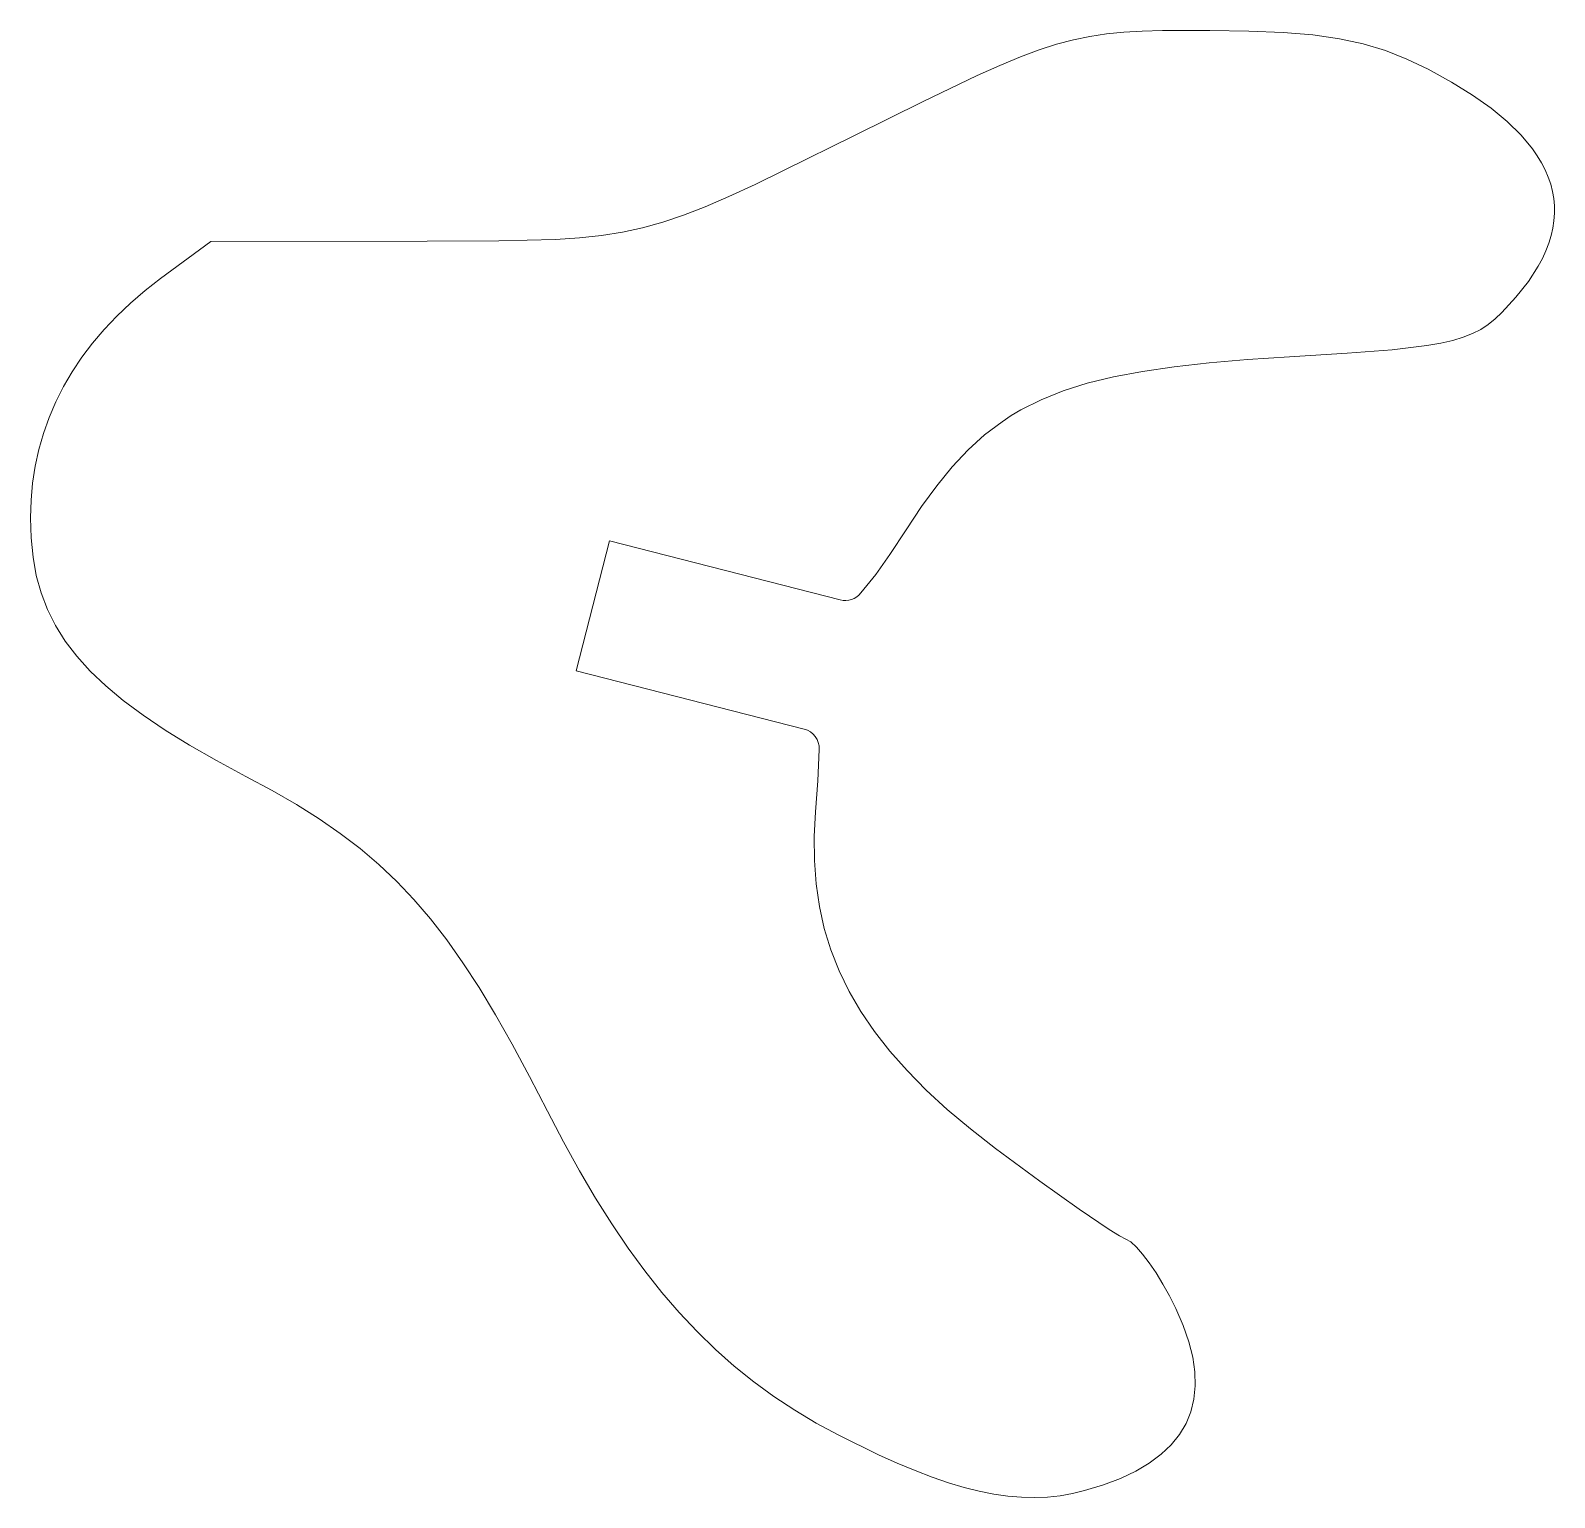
# Model space of a CAD drawing. Header units: millimetres. Extents: x -2345 to 260, y -1914 to 22.
# Drawn here: x -2240.9 to -2150.3, y -494.9 to -407.6 of the extents above; entities that cross this region are included whole.
import ezdxf

# ---------------------------------------------------------------- set-up
doc = ezdxf.new("R2010")
doc.units = ezdxf.units.MM
doc.header["$MEASUREMENT"] = 0
doc.layers.add('layer 1', color=7, linetype='Continuous')

msp = doc.modelspace()

# ---------------------------------------------------------------- linework, layer by layer
at = {"layer": 'layer 1', "lineweight": 9}
msp.add_open_spline([(-2178.2118, -494.5257), (-2178.2118, -494.5257), (-2177.0949, -494.1823), (-2177.0949, -494.1823), (-2177.0949, -494.1823), (-2177.0949, -494.1823), (-2176.0823, -493.7945), (-2176.0823, -493.7945), (-2176.0823, -493.7945), (-2176.0823, -493.7945), (-2175.1726, -493.3617), (-2175.1726, -493.3617), (-2175.1726, -493.3617), (-2175.1726, -493.3617), (-2174.3672, -492.8845), (-2174.3672, -492.8845), (-2174.3672, -492.8845), (-2174.3672, -492.8845), (-2173.6652, -492.3626), (-2173.6652, -492.3626), (-2173.6652, -492.3626), (-2173.6652, -492.3626), (-2173.0666, -491.7963), (-2173.0666, -491.7963), (-2173.0666, -491.7963), (-2173.0666, -491.7963), (-2172.5718, -491.1854), (-2172.5718, -491.1854), (-2172.5718, -491.1854), (-2172.5718, -491.1854), (-2172.1809, -490.5297), (-2172.1809, -490.5297), (-2172.1809, -490.5297), (-2172.1809, -490.5297), (-2171.8938, -489.8297), (-2171.8938, -489.8297), (-2171.8938, -489.8297), (-2171.8938, -489.8297), (-2171.7101, -489.085), (-2171.7101, -489.085), (-2171.7101, -489.085), (-2171.7101, -489.085), (-2171.6303, -488.2959), (-2171.6303, -488.2959), (-2171.6303, -488.2959), (-2171.6303, -488.2959), (-2171.6538, -487.4621), (-2171.6538, -487.4621), (-2171.6538, -487.4621), (-2171.6538, -487.4621), (-2171.7816, -486.584), (-2171.7816, -486.584), (-2171.7816, -486.584), (-2171.7816, -486.584), (-2172.0128, -485.6612), (-2172.0128, -485.6612), (-2172.0128, -485.6612), (-2172.0128, -485.6612), (-2172.3478, -484.6941), (-2172.3478, -484.6941), (-2172.3478, -484.6941), (-2172.3478, -484.6941), (-2172.7863, -483.6826), (-2172.7863, -483.6826), (-2172.7863, -483.6826), (-2172.7863, -483.6826), (-2173.1592, -482.9407), (-2173.1592, -482.9407), (-2173.1592, -482.9407), (-2173.1592, -482.9407), (-2173.5554, -482.2299), (-2173.5554, -482.2299), (-2173.5554, -482.2299), (-2173.5554, -482.2299), (-2173.9639, -481.5666), (-2173.9639, -481.5666), (-2173.9639, -481.5666), (-2173.9639, -481.5666), (-2174.3716, -480.968), (-2174.3716, -480.968), (-2174.3716, -480.968), (-2174.3716, -480.968), (-2174.7665, -480.4509), (-2174.7665, -480.4509), (-2174.7665, -480.4509), (-2174.7665, -480.4509), (-2175.1371, -480.032), (-2175.1371, -480.032), (-2175.1371, -480.032), (-2175.1371, -480.032), (-2175.4701, -479.7286), (-2175.4701, -479.7286), (-2175.4701, -479.7286), (-2175.4701, -479.7286), (-2175.7544, -479.5576), (-2175.7544, -479.5576), (-2175.7544, -479.5576), (-2175.7544, -479.5576), (-2176.1366, -479.3604), (-2176.1366, -479.3604), (-2176.1366, -479.3604), (-2176.1366, -479.3604), (-2176.7503, -478.983), (-2176.7503, -478.983), (-2176.7503, -478.983), (-2176.7503, -478.983), (-2178.5456, -477.7743), (-2178.5456, -477.7743), (-2178.5456, -477.7743), (-2178.5456, -477.7743), (-2180.8861, -476.1091), (-2180.8861, -476.1091), (-2180.8861, -476.1091), (-2180.8861, -476.1091), (-2183.5168, -474.1637), (-2183.5168, -474.1637), (-2183.5168, -474.1637), (-2183.5168, -474.1637), (-2185.0098, -472.9984), (-2185.0098, -472.9984), (-2185.0098, -472.9984), (-2185.0098, -472.9984), (-2186.3827, -471.8404), (-2186.3827, -471.8404), (-2186.3827, -471.8404), (-2186.3827, -471.8404), (-2187.6381, -470.6856), (-2187.6381, -470.6856), (-2187.6381, -470.6856), (-2187.6381, -470.6856), (-2188.7778, -469.5296), (-2188.7778, -469.5296), (-2188.7778, -469.5296), (-2188.7778, -469.5296), (-2189.8044, -468.3683), (-2189.8044, -468.3683), (-2189.8044, -468.3683), (-2189.8044, -468.3683), (-2190.7193, -467.1983), (-2190.7193, -467.1983), (-2190.7193, -467.1983), (-2190.7193, -467.1983), (-2191.5251, -466.0156), (-2191.5251, -466.0156), (-2191.5251, -466.0156), (-2191.5251, -466.0156), (-2192.2239, -464.8152), (-2192.2239, -464.8152), (-2192.2239, -464.8152), (-2192.2239, -464.8152), (-2192.8177, -463.5941), (-2192.8177, -463.5941), (-2192.8177, -463.5941), (-2192.8177, -463.5941), (-2193.3088, -462.3482), (-2193.3088, -462.3482), (-2193.3088, -462.3482), (-2193.3088, -462.3482), (-2193.6994, -461.0728), (-2193.6994, -461.0728), (-2193.6994, -461.0728), (-2193.6994, -461.0728), (-2193.9913, -459.7646), (-2193.9913, -459.7646), (-2193.9913, -459.7646), (-2193.9913, -459.7646), (-2194.1869, -458.4197), (-2194.1869, -458.4197), (-2194.1869, -458.4197), (-2194.1869, -458.4197), (-2194.2884, -457.0333), (-2194.2884, -457.0333), (-2194.2884, -457.0333), (-2194.2884, -457.0333), (-2194.2976, -455.6021), (-2194.2976, -455.6021), (-2194.2976, -455.6021), (-2194.2976, -455.6021), (-2194.2169, -454.1219), (-2194.2169, -454.1219), (-2194.2169, -454.1219), (-2194.2169, -454.1219), (-2194.0779, -452.2858), (-2194.0779, -452.2858), (-2194.0779, -452.2858), (-2194.0779, -452.2858), (-2194.0013, -450.421), (-2194.0013, -450.421), (-2194.0013, -450.421), (-2193.9781, -449.8556), (-2194.3527, -449.3512), (-2194.9009, -449.2111), (-2194.9009, -449.2111), (-2194.9009, -449.2111), (-2208.4506, -445.7438), (-2208.4506, -445.7438), (-2208.4506, -445.7438), (-2208.4506, -445.7438), (-2206.4708, -438.007), (-2206.4708, -438.007), (-2206.4708, -438.007), (-2206.4708, -438.007), (-2192.7514, -441.5174), (-2192.7514, -441.5174), (-2192.7514, -441.5174), (-2192.295, -441.6344), (-2191.8126, -441.4731), (-2191.5183, -441.1045), (-2191.5183, -441.1045), (-2191.5183, -441.1045), (-2190.6418, -440.0072), (-2190.6418, -440.0072), (-2190.6418, -440.0072), (-2190.6418, -440.0072), (-2189.7916, -438.8112), (-2189.7916, -438.8112), (-2189.7916, -438.8112), (-2189.7916, -438.8112), (-2188.8289, -437.3489), (-2188.8289, -437.3489), (-2188.8289, -437.3489), (-2188.8289, -437.3489), (-2187.9125, -435.9701), (-2187.9125, -435.9701), (-2187.9125, -435.9701), (-2187.9125, -435.9701), (-2187.0036, -434.7238), (-2187.0036, -434.7238), (-2187.0036, -434.7238), (-2187.0036, -434.7238), (-2186.0868, -433.6021), (-2186.0868, -433.6021), (-2186.0868, -433.6021), (-2186.0868, -433.6021), (-2185.1448, -432.5978), (-2185.1448, -432.5978), (-2185.1448, -432.5978), (-2185.1448, -432.5978), (-2184.1621, -431.7041), (-2184.1621, -431.7041), (-2184.1621, -431.7041), (-2184.1621, -431.7041), (-2183.1222, -430.9131), (-2183.1222, -430.9131), (-2183.1222, -430.9131), (-2183.1222, -430.9131), (-2182.576, -430.5537), (-2182.576, -430.5537), (-2182.576, -430.5537), (-2182.576, -430.5537), (-2182.0097, -430.2175), (-2182.0097, -430.2175), (-2182.0097, -430.2175), (-2182.0097, -430.2175), (-2180.8074, -429.6105), (-2180.8074, -429.6105), (-2180.8074, -429.6105), (-2180.8074, -429.6105), (-2179.4992, -429.0842), (-2179.4992, -429.0842), (-2179.4992, -429.0842), (-2179.4992, -429.0842), (-2178.0697, -428.6318), (-2178.0697, -428.6318), (-2178.0697, -428.6318), (-2178.0697, -428.6318), (-2176.5023, -428.2456), (-2176.5023, -428.2456), (-2176.5023, -428.2456), (-2176.5023, -428.2456), (-2174.7805, -427.9186), (-2174.7805, -427.9186), (-2174.7805, -427.9186), (-2174.7805, -427.9186), (-2172.8885, -427.6431), (-2172.8885, -427.6431), (-2172.8885, -427.6431), (-2172.8885, -427.6431), (-2170.8101, -427.4119), (-2170.8101, -427.4119), (-2170.8101, -427.4119), (-2170.8101, -427.4119), (-2168.5288, -427.2182), (-2168.5288, -427.2182), (-2168.5288, -427.2182), (-2168.5288, -427.2182), (-2166.0286, -427.0541), (-2166.0286, -427.0541), (-2166.0286, -427.0541), (-2166.0286, -427.0541), (-2162.5921, -426.8424), (-2162.5921, -426.8424), (-2162.5921, -426.8424), (-2162.5921, -426.8424), (-2159.9139, -426.6324), (-2159.9139, -426.6324), (-2159.9139, -426.6324), (-2159.9139, -426.6324), (-2157.865, -426.39), (-2157.865, -426.39), (-2157.865, -426.39), (-2157.865, -426.39), (-2157.036, -426.2459), (-2157.036, -426.2459), (-2157.036, -426.2459), (-2157.036, -426.2459), (-2156.3164, -426.0813), (-2156.3164, -426.0813), (-2156.3164, -426.0813), (-2156.3164, -426.0813), (-2155.6899, -425.8913), (-2155.6899, -425.8913), (-2155.6899, -425.8913), (-2155.6899, -425.8913), (-2155.1404, -425.6724), (-2155.1404, -425.6724), (-2155.1404, -425.6724), (-2155.1404, -425.6724), (-2154.6516, -425.4197), (-2154.6516, -425.4197), (-2154.6516, -425.4197), (-2154.6516, -425.4197), (-2154.2076, -425.1294), (-2154.2076, -425.1294), (-2154.2076, -425.1294), (-2154.2076, -425.1294), (-2153.7923, -424.7967), (-2153.7923, -424.7967), (-2153.7923, -424.7967), (-2153.7923, -424.7967), (-2153.3898, -424.4182), (-2153.3898, -424.4182), (-2153.3898, -424.4182), (-2153.3898, -424.4182), (-2152.5576, -423.5053), (-2152.5576, -423.5053), (-2152.5576, -423.5053), (-2152.5576, -423.5053), (-2151.8221, -422.5729), (-2151.8221, -422.5729), (-2151.8221, -422.5729), (-2151.8221, -422.5729), (-2151.2279, -421.6513), (-2151.2279, -421.6513), (-2151.2279, -421.6513), (-2151.2279, -421.6513), (-2150.9839, -421.1949), (-2150.9839, -421.1949), (-2150.9839, -421.1949), (-2150.9839, -421.1949), (-2150.7755, -420.7409), (-2150.7755, -420.7409), (-2150.7755, -420.7409), (-2150.7755, -420.7409), (-2150.6026, -420.29), (-2150.6026, -420.29), (-2150.6026, -420.29), (-2150.6026, -420.29), (-2150.4648, -419.8416), (-2150.4648, -419.8416), (-2150.4648, -419.8416), (-2150.4648, -419.8416), (-2150.3626, -419.3964), (-2150.3626, -419.3964), (-2150.3626, -419.3964), (-2150.3626, -419.3964), (-2150.2959, -418.9535), (-2150.2959, -418.9535), (-2150.2959, -418.9535), (-2150.2959, -418.9535), (-2150.2647, -418.5139), (-2150.2647, -418.5139), (-2150.2647, -418.5139), (-2150.2647, -418.5139), (-2150.2687, -418.0766), (-2150.2687, -418.0766), (-2150.2687, -418.0766), (-2150.2687, -418.0766), (-2150.3083, -417.6426), (-2150.3083, -417.6426), (-2150.3083, -417.6426), (-2150.3083, -417.6426), (-2150.3829, -417.2113), (-2150.3829, -417.2113), (-2150.3829, -417.2113), (-2150.3829, -417.2113), (-2150.4935, -416.7828), (-2150.4935, -416.7828), (-2150.4935, -416.7828), (-2150.4935, -416.7828), (-2150.6389, -416.3571), (-2150.6389, -416.3571), (-2150.6389, -416.3571), (-2150.6389, -416.3571), (-2150.8202, -415.9343), (-2150.8202, -415.9343), (-2150.8202, -415.9343), (-2150.8202, -415.9343), (-2151.0366, -415.5146), (-2151.0366, -415.5146), (-2151.0366, -415.5146), (-2151.0366, -415.5146), (-2151.2886, -415.0977), (-2151.2886, -415.0977), (-2151.2886, -415.0977), (-2151.2886, -415.0977), (-2151.5757, -414.6836), (-2151.5757, -414.6836), (-2151.5757, -414.6836), (-2151.5757, -414.6836), (-2152.2565, -413.8642), (-2152.2565, -413.8642), (-2152.2565, -413.8642), (-2152.2565, -413.8642), (-2153.0787, -413.0564), (-2153.0787, -413.0564), (-2153.0787, -413.0564), (-2153.0787, -413.0564), (-2154.0423, -412.2601), (-2154.0423, -412.2601), (-2154.0423, -412.2601), (-2154.0423, -412.2601), (-2155.1472, -411.4763), (-2155.1472, -411.4763), (-2155.1472, -411.4763), (-2155.1472, -411.4763), (-2156.3939, -410.704), (-2156.3939, -410.704), (-2156.3939, -410.704), (-2156.3939, -410.704), (-2157.7815, -409.9437), (-2157.7815, -409.9437), (-2157.7815, -409.9437), (-2157.7815, -409.9437), (-2159.0557, -409.3331), (-2159.0557, -409.3331), (-2159.0557, -409.3331), (-2159.0557, -409.3331), (-2160.3264, -408.8328), (-2160.3264, -408.8328), (-2160.3264, -408.8328), (-2160.3264, -408.8328), (-2161.6449, -408.4339), (-2161.6449, -408.4339), (-2161.6449, -408.4339), (-2161.6449, -408.4339), (-2163.0633, -408.1268), (-2163.0633, -408.1268), (-2163.0633, -408.1268), (-2163.0633, -408.1268), (-2164.6338, -407.9024), (-2164.6338, -407.9024), (-2164.6338, -407.9024), (-2164.6338, -407.9024), (-2166.4076, -407.7514), (-2166.4076, -407.7514), (-2166.4076, -407.7514), (-2166.4076, -407.7514), (-2168.4373, -407.6652), (-2168.4373, -407.6652), (-2168.4373, -407.6652), (-2168.4373, -407.6652), (-2170.7745, -407.6332), (-2170.7745, -407.6332), (-2170.7745, -407.6332), (-2170.7745, -407.6332), (-2173.5833, -407.6436), (-2173.5833, -407.6436), (-2173.5833, -407.6436), (-2173.5833, -407.6436), (-2174.7829, -407.676), (-2174.7829, -407.676), (-2174.7829, -407.676), (-2174.7829, -407.676), (-2175.8838, -407.7383), (-2175.8838, -407.7383), (-2175.8838, -407.7383), (-2175.8838, -407.7383), (-2176.9148, -407.8381), (-2176.9148, -407.8381), (-2176.9148, -407.8381), (-2176.9148, -407.8381), (-2177.9055, -407.9846), (-2177.9055, -407.9846), (-2177.9055, -407.9846), (-2177.9055, -407.9846), (-2178.8843, -408.1859), (-2178.8843, -408.1859), (-2178.8843, -408.1859), (-2178.8843, -408.1859), (-2179.8794, -408.4514), (-2179.8794, -408.4514), (-2179.8794, -408.4514), (-2179.8794, -408.4514), (-2180.9204, -408.7885), (-2180.9204, -408.7885), (-2180.9204, -408.7885), (-2180.9204, -408.7885), (-2182.0361, -409.2066), (-2182.0361, -409.2066), (-2182.0361, -409.2066), (-2182.0361, -409.2066), (-2183.2548, -409.7137), (-2183.2548, -409.7137), (-2183.2548, -409.7137), (-2183.2548, -409.7137), (-2184.6057, -410.3183), (-2184.6057, -410.3183), (-2184.6057, -410.3183), (-2184.6057, -410.3183), (-2187.8182, -411.8548), (-2187.8182, -411.8548), (-2187.8182, -411.8548), (-2187.8182, -411.8548), (-2191.9048, -413.8846), (-2191.9048, -413.8846), (-2191.9048, -413.8846), (-2191.9048, -413.8846), (-2196.0753, -415.9558), (-2196.0753, -415.9558), (-2196.0753, -415.9558), (-2196.0753, -415.9558), (-2197.812, -416.794), (-2197.812, -416.794), (-2197.812, -416.794), (-2197.812, -416.794), (-2199.3661, -417.5128), (-2199.3661, -417.5128), (-2199.3661, -417.5128), (-2199.3661, -417.5128), (-2200.7749, -418.1213), (-2200.7749, -418.1213), (-2200.7749, -418.1213), (-2200.7749, -418.1213), (-2202.0755, -418.6285), (-2202.0755, -418.6285), (-2202.0755, -418.6285), (-2202.0755, -418.6285), (-2203.3054, -419.0442), (-2203.3054, -419.0442), (-2203.3054, -419.0442), (-2203.3054, -419.0442), (-2204.5013, -419.3772), (-2204.5013, -419.3772), (-2204.5013, -419.3772), (-2204.5013, -419.3772), (-2205.7009, -419.6363), (-2205.7009, -419.6363), (-2205.7009, -419.6363), (-2205.7009, -419.6363), (-2206.9412, -419.8316), (-2206.9412, -419.8316), (-2206.9412, -419.8316), (-2206.9412, -419.8316), (-2208.2597, -419.9722), (-2208.2597, -419.9722), (-2208.2597, -419.9722), (-2208.2597, -419.9722), (-2209.6933, -420.0668), (-2209.6933, -420.0668), (-2209.6933, -420.0668), (-2209.6933, -420.0668), (-2213.0551, -420.1551), (-2213.0551, -420.1551), (-2213.0551, -420.1551), (-2213.0551, -420.1551), (-2217.3254, -420.171), (-2217.3254, -420.171), (-2217.3254, -420.171), (-2217.3254, -420.171), (-2230.1875, -420.1818), (-2230.1875, -420.1818), (-2230.1875, -420.1818), (-2230.1875, -420.1818), (-2233.1732, -422.392), (-2233.1732, -422.392), (-2233.1732, -422.392), (-2233.1732, -422.392), (-2234.0984, -423.1108), (-2234.0984, -423.1108), (-2234.0984, -423.1108), (-2234.0984, -423.1108), (-2234.9661, -423.8555), (-2234.9661, -423.8555), (-2234.9661, -423.8555), (-2234.9661, -423.8555), (-2235.7763, -424.625), (-2235.7763, -424.625), (-2235.7763, -424.625), (-2235.7763, -424.625), (-2236.5287, -425.4189), (-2236.5287, -425.4189), (-2236.5287, -425.4189), (-2236.5287, -425.4189), (-2237.2223, -426.2367), (-2237.2223, -426.2367), (-2237.2223, -426.2367), (-2237.2223, -426.2367), (-2237.8576, -427.0776), (-2237.8576, -427.0776), (-2237.8576, -427.0776), (-2237.8576, -427.0776), (-2238.4338, -427.9414), (-2238.4338, -427.9414), (-2238.4338, -427.9414), (-2238.4338, -427.9414), (-2238.9509, -428.8271), (-2238.9509, -428.8271), (-2238.9509, -428.8271), (-2238.9509, -428.8271), (-2239.4081, -429.7339), (-2239.4081, -429.7339), (-2239.4081, -429.7339), (-2239.4081, -429.7339), (-2239.8059, -430.6619), (-2239.8059, -430.6619), (-2239.8059, -430.6619), (-2239.8059, -430.6619), (-2240.1429, -431.6099), (-2240.1429, -431.6099), (-2240.1429, -431.6099), (-2240.1429, -431.6099), (-2240.4196, -432.5779), (-2240.4196, -432.5779), (-2240.4196, -432.5779), (-2240.4196, -432.5779), (-2240.6352, -433.5646), (-2240.6352, -433.5646), (-2240.6352, -433.5646), (-2240.6352, -433.5646), (-2240.7898, -434.5697), (-2240.7898, -434.5697), (-2240.7898, -434.5697), (-2240.7898, -434.5697), (-2240.8824, -435.5927), (-2240.8824, -435.5927), (-2240.8824, -435.5927), (-2240.8824, -435.5927), (-2240.9136, -436.6333), (-2240.9136, -436.6333), (-2240.9136, -436.6333), (-2240.9136, -436.6333), (-2240.8768, -437.8353), (-2240.8768, -437.8353), (-2240.8768, -437.8353), (-2240.8768, -437.8353), (-2240.763, -438.9757), (-2240.763, -438.9757), (-2240.763, -438.9757), (-2240.763, -438.9757), (-2240.567, -440.0607), (-2240.567, -440.0607), (-2240.567, -440.0607), (-2240.567, -440.0607), (-2240.283, -441.0965), (-2240.283, -441.0965), (-2240.283, -441.0965), (-2240.283, -441.0965), (-2239.9061, -442.0892), (-2239.9061, -442.0892), (-2239.9061, -442.0892), (-2239.9061, -442.0892), (-2239.4309, -443.046), (-2239.4309, -443.046), (-2239.4309, -443.046), (-2239.4309, -443.046), (-2238.8519, -443.9728), (-2238.8519, -443.9728), (-2238.8519, -443.9728), (-2238.8519, -443.9728), (-2238.1639, -444.8765), (-2238.1639, -444.8765), (-2238.1639, -444.8765), (-2238.1639, -444.8765), (-2237.3616, -445.7625), (-2237.3616, -445.7625), (-2237.3616, -445.7625), (-2237.3616, -445.7625), (-2236.44, -446.6378), (-2236.44, -446.6378), (-2236.44, -446.6378), (-2236.44, -446.6378), (-2235.3934, -447.5088), (-2235.3934, -447.5088), (-2235.3934, -447.5088), (-2235.3934, -447.5088), (-2234.2162, -448.3821), (-2234.2162, -448.3821), (-2234.2162, -448.3821), (-2234.2162, -448.3821), (-2232.9036, -449.2634), (-2232.9036, -449.2634), (-2232.9036, -449.2634), (-2232.9036, -449.2634), (-2231.4501, -450.1598), (-2231.4501, -450.1598), (-2231.4501, -450.1598), (-2231.4501, -450.1598), (-2229.8505, -451.0775), (-2229.8505, -451.0775), (-2229.8505, -451.0775), (-2229.8505, -451.0775), (-2228.099, -452.0223), (-2228.099, -452.0223), (-2228.099, -452.0223), (-2228.099, -452.0223), (-2226.5445, -452.864), (-2226.5445, -452.864), (-2226.5445, -452.864), (-2226.5445, -452.864), (-2225.0994, -453.7026), (-2225.0994, -453.7026), (-2225.0994, -453.7026), (-2225.0994, -453.7026), (-2223.7525, -454.5491), (-2223.7525, -454.5491), (-2223.7525, -454.5491), (-2223.7525, -454.5491), (-2222.493, -455.4173), (-2222.493, -455.4173), (-2222.493, -455.4173), (-2222.493, -455.4173), (-2221.3098, -456.3185), (-2221.3098, -456.3185), (-2221.3098, -456.3185), (-2221.3098, -456.3185), (-2220.1921, -457.2657), (-2220.1921, -457.2657), (-2220.1921, -457.2657), (-2220.1921, -457.2657), (-2219.1284, -458.2704), (-2219.1284, -458.2704), (-2219.1284, -458.2704), (-2219.1284, -458.2704), (-2218.1077, -459.3454), (-2218.1077, -459.3454), (-2218.1077, -459.3454), (-2218.1077, -459.3454), (-2217.119, -460.503), (-2217.119, -460.503), (-2217.119, -460.503), (-2217.119, -460.503), (-2216.151, -461.7556), (-2216.151, -461.7556), (-2216.151, -461.7556), (-2216.151, -461.7556), (-2215.1931, -463.1153), (-2215.1931, -463.1153), (-2215.1931, -463.1153), (-2215.1931, -463.1153), (-2214.2339, -464.5944), (-2214.2339, -464.5944), (-2214.2339, -464.5944), (-2214.2339, -464.5944), (-2213.2624, -466.2052), (-2213.2624, -466.2052), (-2213.2624, -466.2052), (-2213.2624, -466.2052), (-2212.2677, -467.9602), (-2212.2677, -467.9602), (-2212.2677, -467.9602), (-2212.2677, -467.9602), (-2211.2382, -469.8718), (-2211.2382, -469.8718), (-2211.2382, -469.8718), (-2211.2382, -469.8718), (-2210.1633, -471.9518), (-2210.1633, -471.9518), (-2210.1633, -471.9518), (-2210.1633, -471.9518), (-2209.2137, -473.7707), (-2209.2137, -473.7707), (-2209.2137, -473.7707), (-2209.2137, -473.7707), (-2208.2621, -475.4902), (-2208.2621, -475.4902), (-2208.2621, -475.4902), (-2208.2621, -475.4902), (-2207.3053, -477.1142), (-2207.3053, -477.1142), (-2207.3053, -477.1142), (-2207.3053, -477.1142), (-2206.3394, -478.6464), (-2206.3394, -478.6464), (-2206.3394, -478.6464), (-2206.3394, -478.6464), (-2205.3619, -480.0903), (-2205.3619, -480.0903), (-2205.3619, -480.0903), (-2205.3619, -480.0903), (-2204.3684, -481.45), (-2204.3684, -481.45), (-2204.3684, -481.45), (-2204.3684, -481.45), (-2203.3565, -482.729), (-2203.3565, -482.729), (-2203.3565, -482.729), (-2203.3565, -482.729), (-2202.3219, -483.931), (-2202.3219, -483.931), (-2202.3219, -483.931), (-2202.3219, -483.931), (-2201.2621, -485.0598), (-2201.2621, -485.0598), (-2201.2621, -485.0598), (-2201.2621, -485.0598), (-2200.1731, -486.1196), (-2200.1731, -486.1196), (-2200.1731, -486.1196), (-2200.1731, -486.1196), (-2199.0518, -487.1135), (-2199.0518, -487.1135), (-2199.0518, -487.1135), (-2199.0518, -487.1135), (-2197.8946, -488.0459), (-2197.8946, -488.0459), (-2197.8946, -488.0459), (-2197.8946, -488.0459), (-2196.6987, -488.9201), (-2196.6987, -488.9201), (-2196.6987, -488.9201), (-2196.6987, -488.9201), (-2195.46, -489.7399), (-2195.46, -489.7399), (-2195.46, -489.7399), (-2195.46, -489.7399), (-2194.1754, -490.5093), (-2194.1754, -490.5093), (-2194.1754, -490.5093), (-2194.1754, -490.5093), (-2192.8416, -491.2317), (-2192.8416, -491.2317), (-2192.8416, -491.2317), (-2192.8416, -491.2317), (-2190.4681, -492.3965), (-2190.4681, -492.3965), (-2190.4681, -492.3965), (-2190.4681, -492.3965), (-2189.36, -492.8937), (-2189.36, -492.8937), (-2189.36, -492.8937), (-2189.36, -492.8937), (-2188.3006, -493.3349), (-2188.3006, -493.3349), (-2188.3006, -493.3349), (-2188.3006, -493.3349), (-2187.2863, -493.7211), (-2187.2863, -493.7211), (-2187.2863, -493.7211), (-2187.2863, -493.7211), (-2186.314, -494.0525), (-2186.314, -494.0525), (-2186.314, -494.0525), (-2186.314, -494.0525), (-2185.3808, -494.33), (-2185.3808, -494.33), (-2185.3808, -494.33), (-2185.3808, -494.33), (-2184.4831, -494.5548), (-2184.4831, -494.5548), (-2184.4831, -494.5548), (-2184.4831, -494.5548), (-2183.6182, -494.7269), (-2183.6182, -494.7269), (-2183.6182, -494.7269), (-2183.6182, -494.7269), (-2182.7828, -494.8475), (-2182.7828, -494.8475), (-2182.7828, -494.8475), (-2182.7828, -494.8475), (-2181.9738, -494.917), (-2181.9738, -494.917), (-2181.9738, -494.917), (-2181.9738, -494.917), (-2181.1875, -494.9366), (-2181.1875, -494.9366), (-2181.1875, -494.9366), (-2181.1875, -494.9366), (-2180.4216, -494.9062), (-2180.4216, -494.9062), (-2180.4216, -494.9062), (-2180.4216, -494.9062), (-2179.6721, -494.8272), (-2179.6721, -494.8272), (-2179.6721, -494.8272), (-2179.6721, -494.8272), (-2178.9366, -494.7002), (-2178.9366, -494.7002), (-2178.9366, -494.7002), (-2178.9366, -494.7002), (-2178.2118, -494.5257), (-2178.2118, -494.5257)], degree=3, knots=[0, 0, 0, 0, 0.0044643, 0.0044643, 0.0044643, 0.0044643, 0.0089286, 0.0089286, 0.0089286, 0.0089286, 0.0133929, 0.0133929, 0.0133929, 0.0133929, 0.0178571, 0.0178571, 0.0178571, 0.0178571, 0.0223214, 0.0223214, 0.0223214, 0.0223214, 0.0267857, 0.0267857, 0.0267857, 0.0267857, 0.03125, 0.03125, 0.03125, 0.03125, 0.0357143, 0.0357143, 0.0357143, 0.0357143, 0.0401786, 0.0401786, 0.0401786, 0.0401786, 0.0446429, 0.0446429, 0.0446429, 0.0446429, 0.0491071, 0.0491071, 0.0491071, 0.0491071, 0.0535714, 0.0535714, 0.0535714, 0.0535714, 0.0580357, 0.0580357, 0.0580357, 0.0580357, 0.0625, 0.0625, 0.0625, 0.0625, 0.0669643, 0.0669643, 0.0669643, 0.0669643, 0.0714286, 0.0714286, 0.0714286, 0.0714286, 0.0758929, 0.0758929, 0.0758929, 0.0758929, 0.0803571, 0.0803571, 0.0803571, 0.0803571, 0.0848214, 0.0848214, 0.0848214, 0.0848214, 0.0892857, 0.0892857, 0.0892857, 0.0892857, 0.09375, 0.09375, 0.09375, 0.09375, 0.0982143, 0.0982143, 0.0982143, 0.0982143, 0.1026786, 0.1026786, 0.1026786, 0.1026786, 0.1071429, 0.1071429, 0.1071429, 0.1071429, 0.1116071, 0.1116071, 0.1116071, 0.1116071, 0.1160714, 0.1160714, 0.1160714, 0.1160714, 0.1205357, 0.1205357, 0.1205357, 0.1205357, 0.125, 0.125, 0.125, 0.125, 0.1294643, 0.1294643, 0.1294643, 0.1294643, 0.1339286, 0.1339286, 0.1339286, 0.1339286, 0.1383929, 0.1383929, 0.1383929, 0.1383929, 0.1428571, 0.1428571, 0.1428571, 0.1428571, 0.1473214, 0.1473214, 0.1473214, 0.1473214, 0.1517857, 0.1517857, 0.1517857, 0.1517857, 0.15625, 0.15625, 0.15625, 0.15625, 0.1607143, 0.1607143, 0.1607143, 0.1607143, 0.1651786, 0.1651786, 0.1651786, 0.1651786, 0.1696429, 0.1696429, 0.1696429, 0.1696429, 0.1741071, 0.1741071, 0.1741071, 0.1741071, 0.1785714, 0.1785714, 0.1785714, 0.1785714, 0.1830357, 0.1830357, 0.1830357, 0.1830357, 0.1875, 0.1875, 0.1875, 0.1875, 0.1919643, 0.1919643, 0.1919643, 0.1919643, 0.1964286, 0.1964286, 0.1964286, 0.1964286, 0.2008929, 0.2008929, 0.2008929, 0.2008929, 0.2053571, 0.2053571, 0.2053571, 0.2053571, 0.2098214, 0.2098214, 0.2098214, 0.2098214, 0.2142857, 0.2142857, 0.2142857, 0.2142857, 0.21875, 0.21875, 0.21875, 0.21875, 0.2232143, 0.2232143, 0.2232143, 0.2232143, 0.2276786, 0.2276786, 0.2276786, 0.2276786, 0.2321429, 0.2321429, 0.2321429, 0.2321429, 0.2366071, 0.2366071, 0.2366071, 0.2366071, 0.2410714, 0.2410714, 0.2410714, 0.2410714, 0.2455357, 0.2455357, 0.2455357, 0.2455357, 0.25, 0.25, 0.25, 0.25, 0.2544643, 0.2544643, 0.2544643, 0.2544643, 0.2589286, 0.2589286, 0.2589286, 0.2589286, 0.2633929, 0.2633929, 0.2633929, 0.2633929, 0.2678571, 0.2678571, 0.2678571, 0.2678571, 0.2723214, 0.2723214, 0.2723214, 0.2723214, 0.2767857, 0.2767857, 0.2767857, 0.2767857, 0.28125, 0.28125, 0.28125, 0.28125, 0.2857143, 0.2857143, 0.2857143, 0.2857143, 0.2901786, 0.2901786, 0.2901786, 0.2901786, 0.2946429, 0.2946429, 0.2946429, 0.2946429, 0.2991071, 0.2991071, 0.2991071, 0.2991071, 0.3035714, 0.3035714, 0.3035714, 0.3035714, 0.3080357, 0.3080357, 0.3080357, 0.3080357, 0.3125, 0.3125, 0.3125, 0.3125, 0.3169643, 0.3169643, 0.3169643, 0.3169643, 0.3214286, 0.3214286, 0.3214286, 0.3214286, 0.3258929, 0.3258929, 0.3258929, 0.3258929, 0.3303571, 0.3303571, 0.3303571, 0.3303571, 0.3348214, 0.3348214, 0.3348214, 0.3348214, 0.3392857, 0.3392857, 0.3392857, 0.3392857, 0.34375, 0.34375, 0.34375, 0.34375, 0.3482143, 0.3482143, 0.3482143, 0.3482143, 0.3526786, 0.3526786, 0.3526786, 0.3526786, 0.3571429, 0.3571429, 0.3571429, 0.3571429, 0.3616071, 0.3616071, 0.3616071, 0.3616071, 0.3660714, 0.3660714, 0.3660714, 0.3660714, 0.3705357, 0.3705357, 0.3705357, 0.3705357, 0.375, 0.375, 0.375, 0.375, 0.3794643, 0.3794643, 0.3794643, 0.3794643, 0.3839286, 0.3839286, 0.3839286, 0.3839286, 0.3883929, 0.3883929, 0.3883929, 0.3883929, 0.3928571, 0.3928571, 0.3928571, 0.3928571, 0.3973214, 0.3973214, 0.3973214, 0.3973214, 0.4017857, 0.4017857, 0.4017857, 0.4017857, 0.40625, 0.40625, 0.40625, 0.40625, 0.4107143, 0.4107143, 0.4107143, 0.4107143, 0.4151786, 0.4151786, 0.4151786, 0.4151786, 0.4196429, 0.4196429, 0.4196429, 0.4196429, 0.4241071, 0.4241071, 0.4241071, 0.4241071, 0.4285714, 0.4285714, 0.4285714, 0.4285714, 0.4330357, 0.4330357, 0.4330357, 0.4330357, 0.4375, 0.4375, 0.4375, 0.4375, 0.4419643, 0.4419643, 0.4419643, 0.4419643, 0.4464286, 0.4464286, 0.4464286, 0.4464286, 0.4508929, 0.4508929, 0.4508929, 0.4508929, 0.4553571, 0.4553571, 0.4553571, 0.4553571, 0.4598214, 0.4598214, 0.4598214, 0.4598214, 0.4642857, 0.4642857, 0.4642857, 0.4642857, 0.46875, 0.46875, 0.46875, 0.46875, 0.4732143, 0.4732143, 0.4732143, 0.4732143, 0.4776786, 0.4776786, 0.4776786, 0.4776786, 0.4821429, 0.4821429, 0.4821429, 0.4821429, 0.4866071, 0.4866071, 0.4866071, 0.4866071, 0.4910714, 0.4910714, 0.4910714, 0.4910714, 0.4955357, 0.4955357, 0.4955357, 0.4955357, 0.5, 0.5, 0.5, 0.5, 0.5044643, 0.5044643, 0.5044643, 0.5044643, 0.5089286, 0.5089286, 0.5089286, 0.5089286, 0.5133929, 0.5133929, 0.5133929, 0.5133929, 0.5178571, 0.5178571, 0.5178571, 0.5178571, 0.5223214, 0.5223214, 0.5223214, 0.5223214, 0.5267857, 0.5267857, 0.5267857, 0.5267857, 0.53125, 0.53125, 0.53125, 0.53125, 0.5357143, 0.5357143, 0.5357143, 0.5357143, 0.5401786, 0.5401786, 0.5401786, 0.5401786, 0.5446429, 0.5446429, 0.5446429, 0.5446429, 0.5491071, 0.5491071, 0.5491071, 0.5491071, 0.5535714, 0.5535714, 0.5535714, 0.5535714, 0.5580357, 0.5580357, 0.5580357, 0.5580357, 0.5625, 0.5625, 0.5625, 0.5625, 0.5669643, 0.5669643, 0.5669643, 0.5669643, 0.5714286, 0.5714286, 0.5714286, 0.5714286, 0.5758929, 0.5758929, 0.5758929, 0.5758929, 0.5803571, 0.5803571, 0.5803571, 0.5803571, 0.5848214, 0.5848214, 0.5848214, 0.5848214, 0.5892857, 0.5892857, 0.5892857, 0.5892857, 0.59375, 0.59375, 0.59375, 0.59375, 0.5982143, 0.5982143, 0.5982143, 0.5982143, 0.6026786, 0.6026786, 0.6026786, 0.6026786, 0.6071429, 0.6071429, 0.6071429, 0.6071429, 0.6116071, 0.6116071, 0.6116071, 0.6116071, 0.6160714, 0.6160714, 0.6160714, 0.6160714, 0.6205357, 0.6205357, 0.6205357, 0.6205357, 0.625, 0.625, 0.625, 0.625, 0.6294643, 0.6294643, 0.6294643, 0.6294643, 0.6339286, 0.6339286, 0.6339286, 0.6339286, 0.6383929, 0.6383929, 0.6383929, 0.6383929, 0.6428571, 0.6428571, 0.6428571, 0.6428571, 0.6473214, 0.6473214, 0.6473214, 0.6473214, 0.6517857, 0.6517857, 0.6517857, 0.6517857, 0.65625, 0.65625, 0.65625, 0.65625, 0.6607143, 0.6607143, 0.6607143, 0.6607143, 0.6651786, 0.6651786, 0.6651786, 0.6651786, 0.6696429, 0.6696429, 0.6696429, 0.6696429, 0.6741071, 0.6741071, 0.6741071, 0.6741071, 0.6785714, 0.6785714, 0.6785714, 0.6785714, 0.6830357, 0.6830357, 0.6830357, 0.6830357, 0.6875, 0.6875, 0.6875, 0.6875, 0.6919643, 0.6919643, 0.6919643, 0.6919643, 0.6964286, 0.6964286, 0.6964286, 0.6964286, 0.7008929, 0.7008929, 0.7008929, 0.7008929, 0.7053571, 0.7053571, 0.7053571, 0.7053571, 0.7098214, 0.7098214, 0.7098214, 0.7098214, 0.7142857, 0.7142857, 0.7142857, 0.7142857, 0.71875, 0.71875, 0.71875, 0.71875, 0.7232143, 0.7232143, 0.7232143, 0.7232143, 0.7276786, 0.7276786, 0.7276786, 0.7276786, 0.7321429, 0.7321429, 0.7321429, 0.7321429, 0.7366071, 0.7366071, 0.7366071, 0.7366071, 0.7410714, 0.7410714, 0.7410714, 0.7410714, 0.7455357, 0.7455357, 0.7455357, 0.7455357, 0.75, 0.75, 0.75, 0.75, 0.7544643, 0.7544643, 0.7544643, 0.7544643, 0.7589286, 0.7589286, 0.7589286, 0.7589286, 0.7633929, 0.7633929, 0.7633929, 0.7633929, 0.7678571, 0.7678571, 0.7678571, 0.7678571, 0.7723214, 0.7723214, 0.7723214, 0.7723214, 0.7767857, 0.7767857, 0.7767857, 0.7767857, 0.78125, 0.78125, 0.78125, 0.78125, 0.7857143, 0.7857143, 0.7857143, 0.7857143, 0.7901786, 0.7901786, 0.7901786, 0.7901786, 0.7946429, 0.7946429, 0.7946429, 0.7946429, 0.7991071, 0.7991071, 0.7991071, 0.7991071, 0.8035714, 0.8035714, 0.8035714, 0.8035714, 0.8080357, 0.8080357, 0.8080357, 0.8080357, 0.8125, 0.8125, 0.8125, 0.8125, 0.8169643, 0.8169643, 0.8169643, 0.8169643, 0.8214286, 0.8214286, 0.8214286, 0.8214286, 0.8258929, 0.8258929, 0.8258929, 0.8258929, 0.8303571, 0.8303571, 0.8303571, 0.8303571, 0.8348214, 0.8348214, 0.8348214, 0.8348214, 0.8392857, 0.8392857, 0.8392857, 0.8392857, 0.84375, 0.84375, 0.84375, 0.84375, 0.8482143, 0.8482143, 0.8482143, 0.8482143, 0.8526786, 0.8526786, 0.8526786, 0.8526786, 0.8571429, 0.8571429, 0.8571429, 0.8571429, 0.8616071, 0.8616071, 0.8616071, 0.8616071, 0.8660714, 0.8660714, 0.8660714, 0.8660714, 0.8705357, 0.8705357, 0.8705357, 0.8705357, 0.875, 0.875, 0.875, 0.875, 0.8794643, 0.8794643, 0.8794643, 0.8794643, 0.8839286, 0.8839286, 0.8839286, 0.8839286, 0.8883929, 0.8883929, 0.8883929, 0.8883929, 0.8928571, 0.8928571, 0.8928571, 0.8928571, 0.8973214, 0.8973214, 0.8973214, 0.8973214, 0.9017857, 0.9017857, 0.9017857, 0.9017857, 0.90625, 0.90625, 0.90625, 0.90625, 0.9107143, 0.9107143, 0.9107143, 0.9107143, 0.9151786, 0.9151786, 0.9151786, 0.9151786, 0.9196429, 0.9196429, 0.9196429, 0.9196429, 0.9241071, 0.9241071, 0.9241071, 0.9241071, 0.9285714, 0.9285714, 0.9285714, 0.9285714, 0.9330357, 0.9330357, 0.9330357, 0.9330357, 0.9375, 0.9375, 0.9375, 0.9375, 0.9419643, 0.9419643, 0.9419643, 0.9419643, 0.9464286, 0.9464286, 0.9464286, 0.9464286, 0.9508929, 0.9508929, 0.9508929, 0.9508929, 0.9553571, 0.9553571, 0.9553571, 0.9553571, 0.9598214, 0.9598214, 0.9598214, 0.9598214, 0.9642857, 0.9642857, 0.9642857, 0.9642857, 0.96875, 0.96875, 0.96875, 0.96875, 0.9732143, 0.9732143, 0.9732143, 0.9732143, 0.9776786, 0.9776786, 0.9776786, 0.9776786, 0.9821429, 0.9821429, 0.9821429, 0.9821429, 0.9866071, 0.9866071, 0.9866071, 0.9866071, 0.9910714, 0.9910714, 0.9910714, 0.9910714, 1, 1, 1, 1], dxfattribs=at)

doc.saveas('drawing.dxf')
